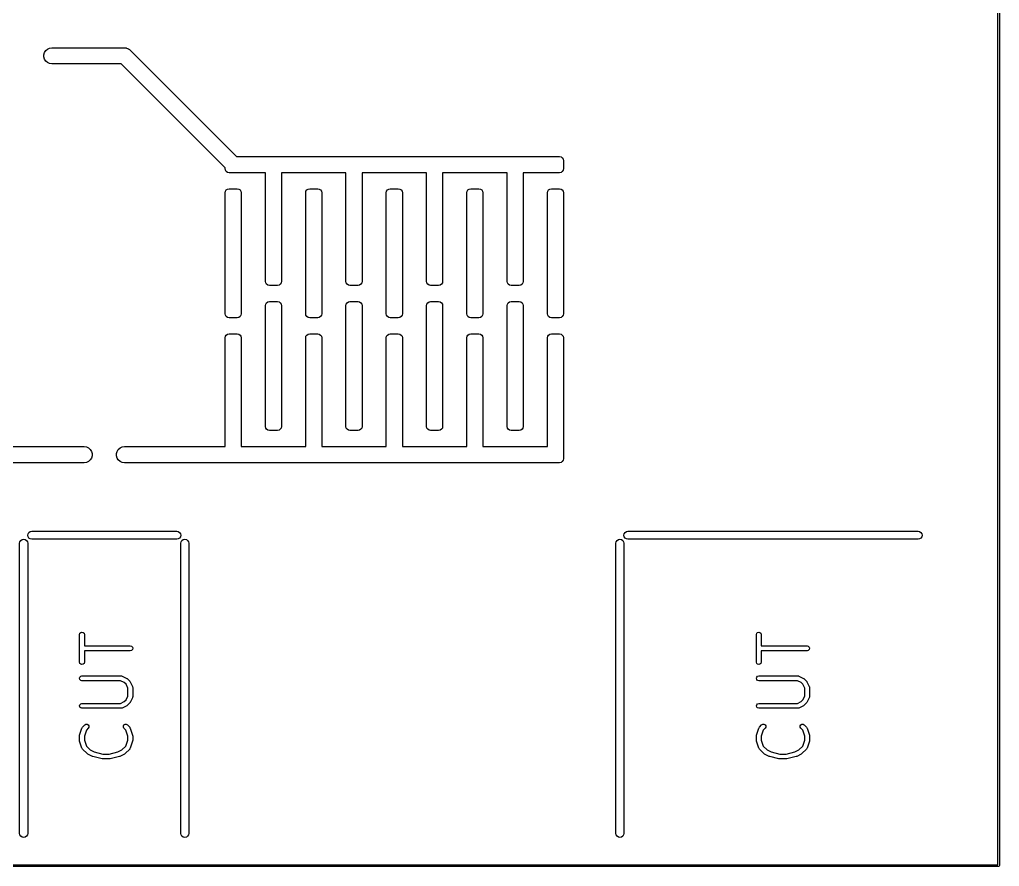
# Model space of a CAD drawing. Extents: x 35 to 184, y -150 to -45.
# Drawn here: x 122.7 to 183.5, y -150 to -97.5 of the extents above; entities that cross this region are included whole.
import ezdxf

# ---------------------------------------------------------------- set-up
doc = ezdxf.new("R2010")
doc.units = 0
doc.layers.add('BLACK', color=7, linetype='CONTINUOUS')

msp = doc.modelspace()

# ---------------------------------------------------------------- linework, layer by layer
at = {"layer": 'BLACK', "linetype": 'CONTINUOUS'}
for p, q in [((183.45, -149.95), (183.45, -45.05)), ((183.55, -45), (183.55, -150)), ((124.255089, -99.678843), (124.295184, -99.542292)), ((124.255089, -99.821157), (124.255089, -99.678843)), ((124.295184, -99.542292), (124.372125, -99.42257)), ((124.372125, -99.42257), (124.47968, -99.329373)), ((124.47968, -99.329373), (124.609134, -99.270254)), ((124.609134, -99.270254), (124.75, -99.25)), ((124.75, -99.25), (129.25, -99.25)), ((129.25, -99.25), (129.302938, -99.257611)), ((129.302938, -99.257611), (129.356283, -99.261427)), ((129.356283, -99.261427), (129.3731, -99.267699)), ((129.3731, -99.267699), (129.390866, -99.270254)), ((129.390866, -99.270254), (129.439516, -99.292471)), ((129.439516, -99.292471), (129.489624, -99.311161)), ((129.489624, -99.311161), (129.50399, -99.321915)), ((129.50399, -99.321915), (129.52032, -99.329373)), ((129.52032, -99.329373), (129.560744, -99.3644)), ((129.560744, -99.3644), (129.603553, -99.396447)), ((129.603553, -99.396447), (136.207107, -106)), ((124.295184, -99.957708), (124.255089, -99.821157)), ((124.372125, -100.07743), (124.295184, -99.957708)), ((124.47968, -100.170627), (124.372125, -100.07743)), ((124.609134, -100.229746), (124.47968, -100.170627)), ((124.75, -100.25), (124.609134, -100.229746)), ((129.042894, -100.25), (124.75, -100.25)), ((135.5, -106.707106), (129.042894, -100.25)), ((136.207107, -106), (156.25, -106)), ((156.25, -106), (156.345671, -106.01903)), ((156.345671, -106.01903), (156.426777, -106.073223)), ((156.426777, -106.073223), (156.48097, -106.154329)), ((156.48097, -106.154329), (156.5, -106.25)), ((156.5, -106.25), (156.5, -106.75)), ((135.5, -106.75), (135.5, -106.707106)), ((135.51903, -106.845671), (135.5, -106.75)), ((135.573223, -106.926777), (135.51903, -106.845671)), ((135.654329, -106.98097), (135.573223, -106.926777)), ((135.75, -107), (135.654329, -106.98097)), ((136, -107), (135.75, -107)), ((138, -107), (136, -107)), ((138, -113.75), (138, -107)), ((143, -107), (139, -107)), ((139, -107), (139, -113.75)), ((143, -113.75), (143, -107)), ((146, -107), (144, -107)), ((144, -107), (144, -113.75)), ((148, -107), (146, -107)), ((148, -113.75), (148, -107)), ((153, -107), (149, -107)), ((149, -107), (149, -113.75)), ((153, -113.75), (153, -107)), ((156.25, -107), (154, -107)), ((154, -107), (154, -113.75)), ((156.345671, -106.98097), (156.25, -107)), ((156.426777, -106.926777), (156.345671, -106.98097)), ((156.48097, -106.845671), (156.426777, -106.926777)), ((156.5, -106.75), (156.48097, -106.845671)), ((135.5, -108.25), (135.51903, -108.154329)), ((135.51903, -108.154329), (135.573223, -108.073223)), ((135.573223, -108.073223), (135.654329, -108.01903)), ((135.654329, -108.01903), (135.75, -108)), ((135.75, -108), (136.25, -108)), ((136.25, -108), (136.345671, -108.01903)), ((136.345671, -108.01903), (136.426777, -108.073223)), ((136.426777, -108.073223), (136.48097, -108.154329)), ((136.48097, -108.154329), (136.5, -108.25)), ((140.5, -108.25), (140.51903, -108.154329)), ((140.51903, -108.154329), (140.573223, -108.073223)), ((140.573223, -108.073223), (140.654329, -108.01903)), ((140.654329, -108.01903), (140.75, -108)), ((140.75, -108), (141.25, -108)), ((141.25, -108), (141.345671, -108.01903)), ((141.345671, -108.01903), (141.426777, -108.073223)), ((141.426777, -108.073223), (141.48097, -108.154329)), ((141.48097, -108.154329), (141.5, -108.25)), ((145.5, -108.25), (145.51903, -108.154329)), ((145.51903, -108.154329), (145.573223, -108.073223)), ((145.573223, -108.073223), (145.654329, -108.01903)), ((145.654329, -108.01903), (145.75, -108)), ((145.75, -108), (146.25, -108)), ((146.25, -108), (146.345671, -108.01903)), ((146.345671, -108.01903), (146.426777, -108.073223)), ((146.426777, -108.073223), (146.48097, -108.154329)), ((146.48097, -108.154329), (146.5, -108.25)), ((150.5, -108.25), (150.51903, -108.154329)), ((150.51903, -108.154329), (150.573223, -108.073223)), ((150.573223, -108.073223), (150.654329, -108.01903)), ((150.654329, -108.01903), (150.75, -108)), ((150.75, -108), (151.25, -108)), ((151.25, -108), (151.345671, -108.01903)), ((151.345671, -108.01903), (151.426777, -108.073223)), ((151.426777, -108.073223), (151.48097, -108.154329)), ((151.48097, -108.154329), (151.5, -108.25)), ((155.5, -108.25), (155.51903, -108.154329)), ((155.51903, -108.154329), (155.573223, -108.073223)), ((155.573223, -108.073223), (155.654329, -108.01903)), ((155.654329, -108.01903), (155.75, -108)), ((155.75, -108), (156.25, -108)), ((156.25, -108), (156.345671, -108.01903)), ((156.345671, -108.01903), (156.426777, -108.073223)), ((156.426777, -108.073223), (156.48097, -108.154329)), ((156.48097, -108.154329), (156.5, -108.25)), ((135.5, -115.75), (135.5, -108.25)), ((136.5, -108.25), (136.5, -115.75)), ((140.5, -115.75), (140.5, -108.25)), ((141.5, -108.25), (141.5, -115.75)), ((145.5, -115.75), (145.5, -108.25)), ((146.5, -108.25), (146.5, -115.75)), ((150.5, -115.75), (150.5, -108.25)), ((151.5, -108.25), (151.5, -115.75)), ((155.5, -115.75), (155.5, -108.25)), ((156.5, -108.25), (156.5, -115.75)), ((138.01903, -113.845671), (138, -113.75)), ((138.073223, -113.926777), (138.01903, -113.845671)), ((138.154329, -113.98097), (138.073223, -113.926777)), ((138.25, -114), (138.154329, -113.98097)), ((138.75, -114), (138.25, -114)), ((138.845671, -113.98097), (138.75, -114)), ((138.926777, -113.926777), (138.845671, -113.98097)), ((138.98097, -113.845671), (138.926777, -113.926777)), ((139, -113.75), (138.98097, -113.845671)), ((143.01903, -113.845671), (143, -113.75)), ((143.073223, -113.926777), (143.01903, -113.845671)), ((143.154329, -113.98097), (143.073223, -113.926777)), ((143.25, -114), (143.154329, -113.98097)), ((143.75, -114), (143.25, -114)), ((143.845671, -113.98097), (143.75, -114)), ((143.926777, -113.926777), (143.845671, -113.98097)), ((143.98097, -113.845671), (143.926777, -113.926777)), ((144, -113.75), (143.98097, -113.845671)), ((148.01903, -113.845671), (148, -113.75)), ((148.073223, -113.926777), (148.01903, -113.845671)), ((148.154329, -113.98097), (148.073223, -113.926777)), ((148.25, -114), (148.154329, -113.98097)), ((148.75, -114), (148.25, -114)), ((148.845671, -113.98097), (148.75, -114)), ((148.926777, -113.926777), (148.845671, -113.98097)), ((148.98097, -113.845671), (148.926777, -113.926777)), ((149, -113.75), (148.98097, -113.845671)), ((153.01903, -113.845671), (153, -113.75)), ((153.073223, -113.926777), (153.01903, -113.845671)), ((153.154329, -113.98097), (153.073223, -113.926777)), ((153.25, -114), (153.154329, -113.98097)), ((153.75, -114), (153.25, -114)), ((153.845671, -113.98097), (153.75, -114)), ((153.926777, -113.926777), (153.845671, -113.98097)), ((153.98097, -113.845671), (153.926777, -113.926777)), ((154, -113.75), (153.98097, -113.845671)), ((138, -115.25), (138.01903, -115.154329)), ((138, -122.75), (138, -115.25)), ((138.01903, -115.154329), (138.073223, -115.073223)), ((138.073223, -115.073223), (138.154329, -115.01903)), ((138.154329, -115.01903), (138.25, -115)), ((138.25, -115), (138.75, -115)), ((138.75, -115), (138.845671, -115.01903)), ((138.845671, -115.01903), (138.926777, -115.073223)), ((138.926777, -115.073223), (138.98097, -115.154329)), ((138.98097, -115.154329), (139, -115.25)), ((139, -115.25), (139, -122.75)), ((143, -115.25), (143.01903, -115.154329)), ((143, -122.75), (143, -115.25)), ((143.01903, -115.154329), (143.073223, -115.073223)), ((143.073223, -115.073223), (143.154329, -115.01903)), ((143.154329, -115.01903), (143.25, -115)), ((143.25, -115), (143.75, -115)), ((143.75, -115), (143.845671, -115.01903)), ((143.845671, -115.01903), (143.926777, -115.073223)), ((143.926777, -115.073223), (143.98097, -115.154329)), ((143.98097, -115.154329), (144, -115.25)), ((144, -115.25), (144, -122.75)), ((148, -115.25), (148.01903, -115.154329)), ((148, -122.75), (148, -115.25)), ((148.01903, -115.154329), (148.073223, -115.073223)), ((148.073223, -115.073223), (148.154329, -115.01903)), ((148.154329, -115.01903), (148.25, -115)), ((148.25, -115), (148.75, -115)), ((148.75, -115), (148.845671, -115.01903)), ((148.845671, -115.01903), (148.926777, -115.073223)), ((148.926777, -115.073223), (148.98097, -115.154329)), ((148.98097, -115.154329), (149, -115.25)), ((149, -115.25), (149, -122.75)), ((153, -115.25), (153.01903, -115.154329)), ((153, -122.75), (153, -115.25)), ((153.01903, -115.154329), (153.073223, -115.073223)), ((153.073223, -115.073223), (153.154329, -115.01903)), ((153.154329, -115.01903), (153.25, -115)), ((153.25, -115), (153.75, -115)), ((153.75, -115), (153.845671, -115.01903)), ((153.845671, -115.01903), (153.926777, -115.073223)), ((153.926777, -115.073223), (153.98097, -115.154329)), ((153.98097, -115.154329), (154, -115.25)), ((154, -115.25), (154, -122.75)), ((135.51903, -115.845671), (135.5, -115.75)), ((135.573223, -115.926777), (135.51903, -115.845671)), ((135.654329, -115.98097), (135.573223, -115.926777)), ((135.75, -116), (135.654329, -115.98097)), ((136.25, -116), (135.75, -116)), ((136.345671, -115.98097), (136.25, -116)), ((136.426777, -115.926777), (136.345671, -115.98097)), ((136.48097, -115.845671), (136.426777, -115.926777)), ((136.5, -115.75), (136.48097, -115.845671)), ((140.51903, -115.845671), (140.5, -115.75)), ((140.573223, -115.926777), (140.51903, -115.845671)), ((140.654329, -115.98097), (140.573223, -115.926777)), ((140.75, -116), (140.654329, -115.98097)), ((141.25, -116), (140.75, -116)), ((141.345671, -115.98097), (141.25, -116)), ((141.426777, -115.926777), (141.345671, -115.98097)), ((141.48097, -115.845671), (141.426777, -115.926777)), ((141.5, -115.75), (141.48097, -115.845671)), ((145.51903, -115.845671), (145.5, -115.75)), ((145.573223, -115.926777), (145.51903, -115.845671)), ((145.654329, -115.98097), (145.573223, -115.926777)), ((145.75, -116), (145.654329, -115.98097)), ((146.25, -116), (145.75, -116)), ((146.345671, -115.98097), (146.25, -116)), ((146.426777, -115.926777), (146.345671, -115.98097)), ((146.48097, -115.845671), (146.426777, -115.926777)), ((146.5, -115.75), (146.48097, -115.845671)), ((150.51903, -115.845671), (150.5, -115.75)), ((150.573223, -115.926777), (150.51903, -115.845671)), ((150.654329, -115.98097), (150.573223, -115.926777)), ((150.75, -116), (150.654329, -115.98097)), ((151.25, -116), (150.75, -116)), ((151.345671, -115.98097), (151.25, -116)), ((151.426777, -115.926777), (151.345671, -115.98097)), ((151.48097, -115.845671), (151.426777, -115.926777)), ((151.5, -115.75), (151.48097, -115.845671)), ((155.51903, -115.845671), (155.5, -115.75)), ((155.573223, -115.926777), (155.51903, -115.845671)), ((155.654329, -115.98097), (155.573223, -115.926777)), ((155.75, -116), (155.654329, -115.98097)), ((156.25, -116), (155.75, -116)), ((156.345671, -115.98097), (156.25, -116)), ((156.426777, -115.926777), (156.345671, -115.98097)), ((156.48097, -115.845671), (156.426777, -115.926777)), ((156.5, -115.75), (156.48097, -115.845671)), ((135.5, -117.25), (135.51903, -117.154329)), ((135.5, -124), (135.5, -117.25)), ((135.51903, -117.154329), (135.573223, -117.073223)), ((135.573223, -117.073223), (135.654329, -117.01903)), ((135.654329, -117.01903), (135.75, -117)), ((135.75, -117), (136.25, -117)), ((136.25, -117), (136.345671, -117.01903)), ((136.345671, -117.01903), (136.426777, -117.073223)), ((136.426777, -117.073223), (136.48097, -117.154329)), ((136.48097, -117.154329), (136.5, -117.25)), ((136.5, -117.25), (136.5, -124)), ((140.5, -117.25), (140.51903, -117.154329)), ((140.5, -124), (140.5, -117.25)), ((140.51903, -117.154329), (140.573223, -117.073223)), ((140.573223, -117.073223), (140.654329, -117.01903)), ((140.654329, -117.01903), (140.75, -117)), ((140.75, -117), (141.25, -117)), ((141.25, -117), (141.345671, -117.01903)), ((141.345671, -117.01903), (141.426777, -117.073223)), ((141.426777, -117.073223), (141.48097, -117.154329)), ((141.48097, -117.154329), (141.5, -117.25)), ((141.5, -117.25), (141.5, -124)), ((145.5, -117.25), (145.51903, -117.154329)), ((145.5, -124), (145.5, -117.25)), ((145.51903, -117.154329), (145.573223, -117.073223)), ((145.573223, -117.073223), (145.654329, -117.01903)), ((145.654329, -117.01903), (145.75, -117)), ((145.75, -117), (146.25, -117)), ((146.25, -117), (146.345671, -117.01903)), ((146.345671, -117.01903), (146.426777, -117.073223)), ((146.426777, -117.073223), (146.48097, -117.154329)), ((146.48097, -117.154329), (146.5, -117.25)), ((146.5, -117.25), (146.5, -124)), ((150.5, -117.25), (150.51903, -117.154329)), ((150.5, -124), (150.5, -117.25)), ((150.51903, -117.154329), (150.573223, -117.073223)), ((150.573223, -117.073223), (150.654329, -117.01903)), ((150.654329, -117.01903), (150.75, -117)), ((150.75, -117), (151.25, -117)), ((151.25, -117), (151.345671, -117.01903)), ((151.345671, -117.01903), (151.426777, -117.073223)), ((151.426777, -117.073223), (151.48097, -117.154329)), ((151.48097, -117.154329), (151.5, -117.25)), ((151.5, -117.25), (151.5, -124)), ((155.5, -117.25), (155.51903, -117.154329)), ((155.5, -124), (155.5, -117.25)), ((155.51903, -117.154329), (155.573223, -117.073223)), ((155.573223, -117.073223), (155.654329, -117.01903)), ((155.654329, -117.01903), (155.75, -117)), ((155.75, -117), (156.25, -117)), ((156.25, -117), (156.345671, -117.01903)), ((156.345671, -117.01903), (156.426777, -117.073223)), ((156.426777, -117.073223), (156.48097, -117.154329)), ((156.48097, -117.154329), (156.5, -117.25)), ((156.5, -117.25), (156.5, -124.75)), ((138.01903, -122.845671), (138, -122.75)), ((139, -122.75), (138.98097, -122.845671)), ((143.01903, -122.845671), (143, -122.75)), ((144, -122.75), (143.98097, -122.845671)), ((148.01903, -122.845671), (148, -122.75)), ((149, -122.75), (148.98097, -122.845671)), ((153.01903, -122.845671), (153, -122.75)), ((154, -122.75), (153.98097, -122.845671)), ((138.073223, -122.926777), (138.01903, -122.845671)), ((138.154329, -122.98097), (138.073223, -122.926777)), ((138.25, -123), (138.154329, -122.98097)), ((138.75, -123), (138.25, -123)), ((138.845671, -122.98097), (138.75, -123)), ((138.926777, -122.926777), (138.845671, -122.98097)), ((138.98097, -122.845671), (138.926777, -122.926777)), ((143.073223, -122.926777), (143.01903, -122.845671)), ((143.154329, -122.98097), (143.073223, -122.926777)), ((143.25, -123), (143.154329, -122.98097)), ((143.75, -123), (143.25, -123)), ((143.845671, -122.98097), (143.75, -123)), ((143.926777, -122.926777), (143.845671, -122.98097)), ((143.98097, -122.845671), (143.926777, -122.926777)), ((148.073223, -122.926777), (148.01903, -122.845671)), ((148.154329, -122.98097), (148.073223, -122.926777)), ((148.25, -123), (148.154329, -122.98097)), ((148.75, -123), (148.25, -123)), ((148.845671, -122.98097), (148.75, -123)), ((148.926777, -122.926777), (148.845671, -122.98097)), ((148.98097, -122.845671), (148.926777, -122.926777)), ((153.073223, -122.926777), (153.01903, -122.845671)), ((153.154329, -122.98097), (153.073223, -122.926777)), ((153.25, -123), (153.154329, -122.98097)), ((153.75, -123), (153.25, -123)), ((153.845671, -122.98097), (153.75, -123)), ((153.926777, -122.926777), (153.845671, -122.98097)), ((153.98097, -122.845671), (153.926777, -122.926777)), ((119.5, -124), (126.75, -124)), ((126.75, -124), (126.890866, -124.020254)), ((126.890866, -124.020254), (127.02032, -124.079373)), ((128.97968, -124.079373), (129.109134, -124.020254)), ((129.109134, -124.020254), (129.25, -124)), ((129.25, -124), (135.5, -124)), ((136.5, -124), (140.5, -124)), ((141.5, -124), (145.5, -124)), ((146.5, -124), (150.5, -124)), ((151.5, -124), (155.5, -124)), ((127.02032, -124.079373), (127.127875, -124.17257)), ((127.127875, -124.17257), (127.204816, -124.292292)), ((127.204816, -124.292292), (127.244911, -124.428843)), ((127.244911, -124.571157), (127.204816, -124.707708)), ((127.244911, -124.428843), (127.244911, -124.571157)), ((128.755089, -124.428843), (128.795184, -124.292292)), ((128.755089, -124.571157), (128.755089, -124.428843)), ((128.795184, -124.707708), (128.755089, -124.571157)), ((128.795184, -124.292292), (128.872125, -124.17257)), ((128.872125, -124.17257), (128.97968, -124.079373)), ((126.75, -125), (119.25, -125)), ((126.890866, -124.979746), (126.75, -125)), ((127.02032, -124.920627), (126.890866, -124.979746)), ((127.127875, -124.82743), (127.02032, -124.920627)), ((127.204816, -124.707708), (127.127875, -124.82743)), ((128.872125, -124.82743), (128.795184, -124.707708)), ((128.97968, -124.920627), (128.872125, -124.82743)), ((129.109134, -124.979746), (128.97968, -124.920627)), ((129.25, -125), (129.109134, -124.979746)), ((135.75, -125), (129.25, -125)), ((136.25, -125), (135.75, -125)), ((140.75, -125), (136.25, -125)), ((141.25, -125), (140.75, -125)), ((145.75, -125), (141.25, -125)), ((146.25, -125), (145.75, -125)), ((150.75, -125), (146.25, -125)), ((151.25, -125), (150.75, -125)), ((155.75, -125), (151.25, -125)), ((156.25, -125), (155.75, -125)), ((156.345671, -124.98097), (156.25, -125)), ((156.426777, -124.926777), (156.345671, -124.98097)), ((156.48097, -124.845671), (156.426777, -124.926777)), ((156.5, -124.75), (156.48097, -124.845671)), ((123.25, -129.5), (123.26903, -129.404329)), ((123.26903, -129.595671), (123.25, -129.5)), ((123.26903, -129.404329), (123.323223, -129.323223)), ((123.323223, -129.323223), (123.404329, -129.26903)), ((123.404329, -129.26903), (123.5, -129.25)), ((123.5, -129.25), (132.5, -129.25)), ((132.5, -129.25), (132.595671, -129.26903)), ((132.595671, -129.26903), (132.676777, -129.323223)), ((132.676777, -129.323223), (132.73097, -129.404329)), ((132.73097, -129.404329), (132.75, -129.5)), ((132.75, -129.5), (132.73097, -129.595671)), ((160.25, -129.5), (160.26903, -129.404329)), ((160.26903, -129.595671), (160.25, -129.5)), ((160.26903, -129.404329), (160.323223, -129.323223)), ((160.323223, -129.323223), (160.404329, -129.26903)), ((160.404329, -129.26903), (160.5, -129.25)), ((160.5, -129.25), (178.5, -129.25)), ((178.5, -129.25), (178.595671, -129.26903)), ((178.595671, -129.26903), (178.676777, -129.323223)), ((178.676777, -129.323223), (178.73097, -129.404329)), ((178.73097, -129.404329), (178.75, -129.5)), ((178.75, -129.5), (178.73097, -129.595671)), ((122.75, -130), (122.76903, -129.904329)), ((122.75, -148), (122.75, -130)), ((122.76903, -129.904329), (122.823223, -129.823223)), ((122.823223, -129.823223), (122.904329, -129.76903)), ((122.904329, -129.76903), (123, -129.75)), ((123, -129.75), (123.095671, -129.76903)), ((123.095671, -129.76903), (123.176777, -129.823223)), ((123.176777, -129.823223), (123.23097, -129.904329)), ((123.23097, -129.904329), (123.25, -130)), ((123.25, -130), (123.25, -148)), ((123.323223, -129.676777), (123.26903, -129.595671)), ((123.404329, -129.73097), (123.323223, -129.676777)), ((123.5, -129.75), (123.404329, -129.73097)), ((132.5, -129.75), (123.5, -129.75)), ((132.595671, -129.73097), (132.5, -129.75)), ((132.676777, -129.676777), (132.595671, -129.73097)), ((132.73097, -129.595671), (132.676777, -129.676777)), ((132.75, -130), (132.76903, -129.904329)), ((132.75, -148), (132.75, -130)), ((132.76903, -129.904329), (132.823223, -129.823223)), ((132.823223, -129.823223), (132.904329, -129.76903)), ((132.904329, -129.76903), (133, -129.75)), ((133, -129.75), (133.095671, -129.76903)), ((133.095671, -129.76903), (133.176777, -129.823223)), ((133.176777, -129.823223), (133.23097, -129.904329)), ((133.23097, -129.904329), (133.25, -130)), ((133.25, -130), (133.25, -148)), ((159.75, -130), (159.76903, -129.904329)), ((159.75, -148), (159.75, -130)), ((159.76903, -129.904329), (159.823223, -129.823223)), ((159.823223, -129.823223), (159.904329, -129.76903)), ((159.904329, -129.76903), (160, -129.75)), ((160, -129.75), (160.095671, -129.76903)), ((160.095671, -129.76903), (160.176777, -129.823223)), ((160.176777, -129.823223), (160.23097, -129.904329)), ((160.23097, -129.904329), (160.25, -130)), ((160.25, -130), (160.25, -148)), ((160.323223, -129.676777), (160.26903, -129.595671)), ((160.404329, -129.73097), (160.323223, -129.676777)), ((160.5, -129.75), (160.404329, -129.73097)), ((178.5, -129.75), (160.5, -129.75)), ((178.595671, -129.73097), (178.5, -129.75)), ((178.676777, -129.676777), (178.595671, -129.73097)), ((178.73097, -129.595671), (178.676777, -129.676777)), ((126.467257, -135.659775), (126.487353, -135.584775)), ((126.487353, -135.584775), (126.542257, -135.529871)), ((126.542257, -135.529871), (126.617257, -135.509775)), ((126.617257, -135.509775), (126.692257, -135.529871)), ((126.692257, -135.529871), (126.747161, -135.584775)), ((126.747161, -135.584775), (126.767257, -135.659775)), ((168.467257, -135.659775), (168.487353, -135.584775)), ((168.487353, -135.584775), (168.542257, -135.529871)), ((168.542257, -135.529871), (168.617257, -135.509775)), ((168.617257, -135.509775), (168.692257, -135.529871)), ((168.692257, -135.529871), (168.747161, -135.584775)), ((168.747161, -135.584775), (168.767257, -135.659775)), ((126.467257, -137.37406), (126.467257, -135.659775)), ((126.767257, -135.659775), (126.767257, -136.366917)), ((168.467257, -137.37406), (168.467257, -135.659775)), ((168.767257, -135.659775), (168.767257, -136.366917)), ((126.767257, -136.366917), (129.617257, -136.366917)), ((129.617257, -136.666917), (126.767257, -136.666917)), ((126.767257, -136.666917), (126.767257, -137.37406)), ((129.617257, -136.366917), (129.692257, -136.387013)), ((129.692257, -136.646821), (129.617257, -136.666917)), ((129.692257, -136.387013), (129.747161, -136.441917)), ((129.747161, -136.591917), (129.692257, -136.646821)), ((129.747161, -136.441917), (129.767257, -136.516917)), ((129.767257, -136.516917), (129.747161, -136.591917)), ((168.767257, -136.366917), (171.617257, -136.366917)), ((171.617257, -136.666917), (168.767257, -136.666917)), ((168.767257, -136.666917), (168.767257, -137.37406)), ((171.617257, -136.366917), (171.692257, -136.387013)), ((171.692257, -136.646821), (171.617257, -136.666917)), ((171.692257, -136.387013), (171.747161, -136.441917)), ((171.747161, -136.591917), (171.692257, -136.646821)), ((171.747161, -136.441917), (171.767257, -136.516917)), ((171.767257, -136.516917), (171.747161, -136.591917)), ((126.487353, -137.44906), (126.467257, -137.37406)), ((126.767257, -137.37406), (126.747161, -137.44906)), ((168.487353, -137.44906), (168.467257, -137.37406)), ((168.767257, -137.37406), (168.747161, -137.44906)), ((126.542257, -137.503964), (126.487353, -137.44906)), ((126.617257, -137.52406), (126.542257, -137.503964)), ((126.692257, -137.503964), (126.617257, -137.52406)), ((126.747161, -137.44906), (126.692257, -137.503964)), ((168.542257, -137.503964), (168.487353, -137.44906)), ((168.617257, -137.52406), (168.542257, -137.503964)), ((168.692257, -137.503964), (168.617257, -137.52406)), ((168.747161, -137.44906), (168.692257, -137.503964)), ((126.467257, -138.37406), (126.487353, -138.29906)), ((126.487353, -138.44906), (126.467257, -138.37406)), ((126.487353, -138.29906), (126.542257, -138.244156)), ((126.542257, -138.503964), (126.487353, -138.44906)), ((126.542257, -138.244156), (126.617257, -138.22406)), ((126.617257, -138.52406), (126.542257, -138.503964)), ((126.617257, -138.22406), (129.045828, -138.22406)), ((129.010418, -138.52406), (126.617257, -138.52406)), ((129.242688, -138.640195), (129.010418, -138.52406)), ((129.045828, -138.22406), (129.079129, -138.232983)), ((129.079129, -138.232983), (129.11291, -138.239896)), ((129.11291, -138.239896), (129.398624, -138.382753)), ((129.398624, -138.382753), (129.416694, -138.398776)), ((129.416694, -138.398776), (129.437608, -138.410851)), ((129.437608, -138.410851), (129.580466, -138.553708)), ((129.580466, -138.553708), (129.592541, -138.574622)), ((129.592541, -138.574622), (129.608564, -138.592692)), ((129.608564, -138.592692), (129.751421, -138.878407)), ((168.467257, -138.37406), (168.487353, -138.29906)), ((168.487353, -138.44906), (168.467257, -138.37406)), ((168.487353, -138.29906), (168.542257, -138.244156)), ((168.542257, -138.503964), (168.487353, -138.44906)), ((168.542257, -138.244156), (168.617257, -138.22406)), ((168.617257, -138.52406), (168.542257, -138.503964)), ((168.617257, -138.22406), (171.045828, -138.22406)), ((171.010418, -138.52406), (168.617257, -138.52406)), ((171.242688, -138.640195), (171.010418, -138.52406)), ((171.045828, -138.22406), (171.079129, -138.232983)), ((171.079129, -138.232983), (171.11291, -138.239896)), ((171.11291, -138.239896), (171.398624, -138.382753)), ((171.398624, -138.382753), (171.416694, -138.398776)), ((171.416694, -138.398776), (171.437608, -138.410851)), ((171.437608, -138.410851), (171.580466, -138.553708)), ((171.580466, -138.553708), (171.592541, -138.574622)), ((171.592541, -138.574622), (171.608564, -138.592692)), ((171.608564, -138.592692), (171.751421, -138.878407)), ((129.351122, -138.748628), (129.242688, -138.640195)), ((129.467257, -138.980898), (129.351122, -138.748628)), ((129.467257, -139.481507), (129.467257, -138.980898)), ((129.751421, -138.878407), (129.758333, -138.912185)), ((129.758333, -138.912185), (129.767257, -138.945489)), ((129.767257, -138.945489), (129.767257, -139.516917)), ((171.351122, -138.748628), (171.242688, -138.640195)), ((171.467257, -138.980898), (171.351122, -138.748628)), ((171.467257, -139.481507), (171.467257, -138.980898)), ((171.751421, -138.878407), (171.758333, -138.912185)), ((171.758333, -138.912185), (171.767257, -138.945489)), ((171.767257, -138.945489), (171.767257, -139.516917)), ((129.010418, -139.938346), (129.242688, -139.82221)), ((129.242688, -139.82221), (129.351122, -139.713777)), ((129.351122, -139.713777), (129.467257, -139.481507)), ((129.751421, -139.583999), (129.608564, -139.869714)), ((129.758333, -139.55022), (129.751421, -139.583999)), ((129.767257, -139.516917), (129.758333, -139.55022)), ((171.010418, -139.938346), (171.242688, -139.82221)), ((171.242688, -139.82221), (171.351122, -139.713777)), ((171.351122, -139.713777), (171.467257, -139.481507)), ((171.751421, -139.583999), (171.608564, -139.869714)), ((171.758333, -139.55022), (171.751421, -139.583999)), ((171.767257, -139.516917), (171.758333, -139.55022)), ((126.467257, -140.088346), (126.487353, -140.013346)), ((126.487353, -140.163346), (126.467257, -140.088346)), ((126.487353, -140.013346), (126.542257, -139.958442)), ((126.542257, -140.21825), (126.487353, -140.163346)), ((126.542257, -139.958442), (126.617257, -139.938346)), ((126.617257, -140.238346), (126.542257, -140.21825)), ((126.617257, -139.938346), (129.010418, -139.938346)), ((129.045828, -140.238346), (126.617257, -140.238346)), ((129.079129, -140.229422), (129.045828, -140.238346)), ((129.11291, -140.22251), (129.079129, -140.229422)), ((129.398624, -140.079653), (129.11291, -140.22251)), ((129.416694, -140.063629), (129.398624, -140.079653)), ((129.437608, -140.051555), (129.416694, -140.063629)), ((129.580466, -139.908698), (129.437608, -140.051555)), ((129.592541, -139.887783), (129.580466, -139.908698)), ((129.608564, -139.869714), (129.592541, -139.887783)), ((168.467257, -140.088346), (168.487353, -140.013346)), ((168.487353, -140.163346), (168.467257, -140.088346)), ((168.487353, -140.013346), (168.542257, -139.958442)), ((168.542257, -140.21825), (168.487353, -140.163346)), ((168.542257, -139.958442), (168.617257, -139.938346)), ((168.617257, -140.238346), (168.542257, -140.21825)), ((168.617257, -139.938346), (171.010418, -139.938346)), ((171.045828, -140.238346), (168.617257, -140.238346)), ((171.079129, -140.229422), (171.045828, -140.238346)), ((171.11291, -140.22251), (171.079129, -140.229422)), ((171.398624, -140.079653), (171.11291, -140.22251)), ((171.416694, -140.063629), (171.398624, -140.079653)), ((171.437608, -140.051555), (171.416694, -140.063629)), ((171.580466, -139.908698), (171.437608, -140.051555)), ((171.592541, -139.887783), (171.580466, -139.908698)), ((171.608564, -139.869714), (171.592541, -139.887783)), ((126.474954, -141.898055), (126.617811, -141.469483)), ((126.617811, -141.469483), (126.63681, -141.440707)), ((126.63681, -141.440707), (126.654048, -141.410851)), ((126.654048, -141.410851), (126.796905, -141.267994)), ((126.891218, -141.597944), (126.767257, -141.969831)), ((126.796905, -141.267994), (126.864148, -141.229171)), ((126.864148, -141.229171), (126.941794, -141.229171)), ((127.009037, -141.480126), (126.891218, -141.597944)), ((126.941794, -141.229171), (127.009037, -141.267994)), ((127.009037, -141.267994), (127.04786, -141.335237)), ((127.04786, -141.412883), (127.009037, -141.480126)), ((127.04786, -141.335237), (127.04786, -141.412883)), ((129.186653, -141.335238), (129.225476, -141.267994)), ((129.186653, -141.412883), (129.186653, -141.335238)), ((129.225476, -141.480126), (129.186653, -141.412883)), ((129.225476, -141.267994), (129.292719, -141.229171)), ((129.343294, -141.597943), (129.225476, -141.480126)), ((129.292719, -141.229171), (129.370364, -141.229171)), ((129.467257, -141.969831), (129.343294, -141.597943)), ((129.370364, -141.229171), (129.437608, -141.267994)), ((129.437608, -141.267994), (129.580466, -141.410851)), ((129.580466, -141.410851), (129.597705, -141.44071)), ((129.597705, -141.44071), (129.616703, -141.469483)), ((129.616703, -141.469483), (129.759559, -141.898055)), ((168.474954, -141.898055), (168.617811, -141.469483)), ((168.617811, -141.469483), (168.63681, -141.440707)), ((168.63681, -141.440707), (168.654048, -141.410851)), ((168.654048, -141.410851), (168.796905, -141.267994)), ((168.891218, -141.597944), (168.767257, -141.969831)), ((168.796905, -141.267994), (168.864148, -141.229171)), ((168.864148, -141.229171), (168.941794, -141.229171)), ((169.009037, -141.480126), (168.891218, -141.597944)), ((168.941794, -141.229171), (169.009037, -141.267994)), ((169.009037, -141.267994), (169.04786, -141.335237)), ((169.04786, -141.412883), (169.009037, -141.480126)), ((169.04786, -141.335237), (169.04786, -141.412883)), ((171.186653, -141.335238), (171.225476, -141.267994)), ((171.186653, -141.412883), (171.186653, -141.335238)), ((171.225476, -141.480126), (171.186653, -141.412883)), ((171.225476, -141.267994), (171.292719, -141.229171)), ((171.343294, -141.597943), (171.225476, -141.480126)), ((171.292719, -141.229171), (171.370364, -141.229171)), ((171.467257, -141.969831), (171.343294, -141.597943)), ((171.370364, -141.229171), (171.437608, -141.267994)), ((171.437608, -141.267994), (171.580466, -141.410851)), ((171.580466, -141.410851), (171.597705, -141.44071)), ((171.597705, -141.44071), (171.616703, -141.469483)), ((171.616703, -141.469483), (171.759559, -141.898055)), ((126.467257, -141.945489), (126.473506, -141.922163)), ((126.467257, -142.231203), (126.467257, -141.945489)), ((126.473507, -142.254531), (126.467257, -142.231203)), ((126.473506, -141.922163), (126.474954, -141.898055)), ((126.474955, -142.278637), (126.473507, -142.254531)), ((126.767257, -141.969831), (126.767257, -142.206862)), ((126.767257, -142.206862), (126.891218, -142.578746)), ((129.343295, -142.578746), (129.467257, -142.20686)), ((129.467257, -142.20686), (129.467257, -141.969831)), ((129.759559, -141.898055), (129.761006, -141.92216)), ((129.761006, -142.254531), (129.759559, -142.278638)), ((129.761006, -141.92216), (129.767257, -141.945489)), ((129.767257, -142.231203), (129.761006, -142.254531)), ((129.767257, -141.945489), (129.767257, -142.231203)), ((168.467257, -141.945489), (168.473506, -141.922163)), ((168.467257, -142.231203), (168.467257, -141.945489)), ((168.473507, -142.254531), (168.467257, -142.231203)), ((168.473506, -141.922163), (168.474954, -141.898055)), ((168.474955, -142.278637), (168.473507, -142.254531)), ((168.767257, -141.969831), (168.767257, -142.206862)), ((168.767257, -142.206862), (168.891218, -142.578746)), ((171.343295, -142.578746), (171.467257, -142.20686)), ((171.467257, -142.20686), (171.467257, -141.969831)), ((171.759559, -141.898055), (171.761006, -141.92216)), ((171.761006, -142.254531), (171.759559, -142.278638)), ((171.761006, -141.92216), (171.767257, -141.945489)), ((171.767257, -142.231203), (171.761006, -142.254531)), ((171.767257, -141.945489), (171.767257, -142.231203)), ((126.617811, -142.707208), (126.474955, -142.278637)), ((126.63681, -142.735983), (126.617811, -142.707208)), ((126.654048, -142.76584), (126.63681, -142.735983)), ((126.939762, -143.051555), (126.654048, -142.76584)), ((126.891218, -142.578746), (127.134682, -142.822211)), ((127.134682, -142.822211), (127.383897, -142.946818)), ((128.850616, -142.946818), (129.099831, -142.822211)), ((129.099831, -142.822211), (129.343295, -142.578746)), ((129.580466, -142.76584), (129.294751, -143.051555)), ((129.597707, -142.735977), (129.580466, -142.76584)), ((129.616702, -142.707208), (129.597707, -142.735977)), ((129.759559, -142.278638), (129.616702, -142.707208)), ((168.617811, -142.707208), (168.474955, -142.278637)), ((168.63681, -142.735983), (168.617811, -142.707208)), ((168.654048, -142.76584), (168.63681, -142.735983)), ((168.939762, -143.051555), (168.654048, -142.76584)), ((168.891218, -142.578746), (169.134682, -142.822211)), ((169.134682, -142.822211), (169.383897, -142.946818)), ((170.850616, -142.946818), (171.099831, -142.822211)), ((171.099831, -142.822211), (171.343295, -142.578746)), ((171.580466, -142.76584), (171.294751, -143.051555)), ((171.597707, -142.735977), (171.580466, -142.76584)), ((171.616702, -142.707208), (171.597707, -142.735977)), ((171.759559, -142.278638), (171.616702, -142.707208)), ((126.960676, -143.063629), (126.939762, -143.051555)), ((126.978746, -143.079653), (126.960676, -143.063629)), ((127.26446, -143.22251), (126.978746, -143.079653)), ((127.280684, -143.22583), (127.26446, -143.22251)), ((127.295162, -143.233867), (127.280684, -143.22583)), ((127.86659, -143.376724), (127.295162, -143.233867)), ((127.383897, -142.946818), (127.921439, -143.081203)), ((127.885093, -143.376412), (127.86659, -143.376724)), ((127.902971, -143.381203), (127.885093, -143.376412)), ((128.331542, -143.381203), (127.902971, -143.381203)), ((127.921439, -143.081203), (128.313078, -143.081203)), ((128.313078, -143.081203), (128.850616, -142.946818)), ((128.349418, -143.376412), (128.331542, -143.381203)), ((128.367922, -143.376724), (128.349418, -143.376412)), ((128.939351, -143.233868), (128.367922, -143.376724)), ((128.95383, -143.225829), (128.939351, -143.233868)), ((128.970053, -143.22251), (128.95383, -143.225829)), ((129.255767, -143.079653), (128.970053, -143.22251)), ((129.273836, -143.063629), (129.255767, -143.079653)), ((129.294751, -143.051555), (129.273836, -143.063629)), ((168.960676, -143.063629), (168.939762, -143.051555)), ((168.978746, -143.079653), (168.960676, -143.063629)), ((169.26446, -143.22251), (168.978746, -143.079653)), ((169.280684, -143.22583), (169.26446, -143.22251)), ((169.295162, -143.233867), (169.280684, -143.22583)), ((169.86659, -143.376724), (169.295162, -143.233867)), ((169.383897, -142.946818), (169.921439, -143.081203)), ((169.885093, -143.376412), (169.86659, -143.376724)), ((169.902971, -143.381203), (169.885093, -143.376412)), ((170.331542, -143.381203), (169.902971, -143.381203)), ((169.921439, -143.081203), (170.313078, -143.081203)), ((170.313078, -143.081203), (170.850616, -142.946818)), ((170.349418, -143.376412), (170.331542, -143.381203)), ((170.367922, -143.376724), (170.349418, -143.376412)), ((170.939351, -143.233868), (170.367922, -143.376724)), ((170.95383, -143.225829), (170.939351, -143.233868)), ((170.970053, -143.22251), (170.95383, -143.225829)), ((171.255767, -143.079653), (170.970053, -143.22251)), ((171.273836, -143.063629), (171.255767, -143.079653)), ((171.294751, -143.051555), (171.273836, -143.063629)), ((122.76903, -148.095671), (122.75, -148)), ((122.823223, -148.176777), (122.76903, -148.095671)), ((122.904329, -148.23097), (122.823223, -148.176777)), ((123, -148.25), (122.904329, -148.23097)), ((123.095671, -148.23097), (123, -148.25)), ((123.176777, -148.176777), (123.095671, -148.23097)), ((123.23097, -148.095671), (123.176777, -148.176777)), ((123.25, -148), (123.23097, -148.095671)), ((132.76903, -148.095671), (132.75, -148)), ((132.823223, -148.176777), (132.76903, -148.095671)), ((132.904329, -148.23097), (132.823223, -148.176777)), ((133, -148.25), (132.904329, -148.23097)), ((133.095671, -148.23097), (133, -148.25)), ((133.176777, -148.176777), (133.095671, -148.23097)), ((133.23097, -148.095671), (133.176777, -148.176777)), ((133.25, -148), (133.23097, -148.095671)), ((159.76903, -148.095671), (159.75, -148)), ((159.823223, -148.176777), (159.76903, -148.095671)), ((159.904329, -148.23097), (159.823223, -148.176777)), ((160, -148.25), (159.904329, -148.23097)), ((160.095671, -148.23097), (160, -148.25)), ((160.176777, -148.176777), (160.095671, -148.23097)), ((160.23097, -148.095671), (160.176777, -148.176777)), ((160.25, -148), (160.23097, -148.095671)), ((183.5, -150.05), (35, -150.05)), ((35.05, -149.95), (183.45, -149.95)), ((183.535355, -150.035355), (183.5, -150.05)), ((183.55, -150), (183.535355, -150.035355))]:
    msp.add_line(p, q, dxfattribs=at)

doc.saveas('drawing.dxf')
